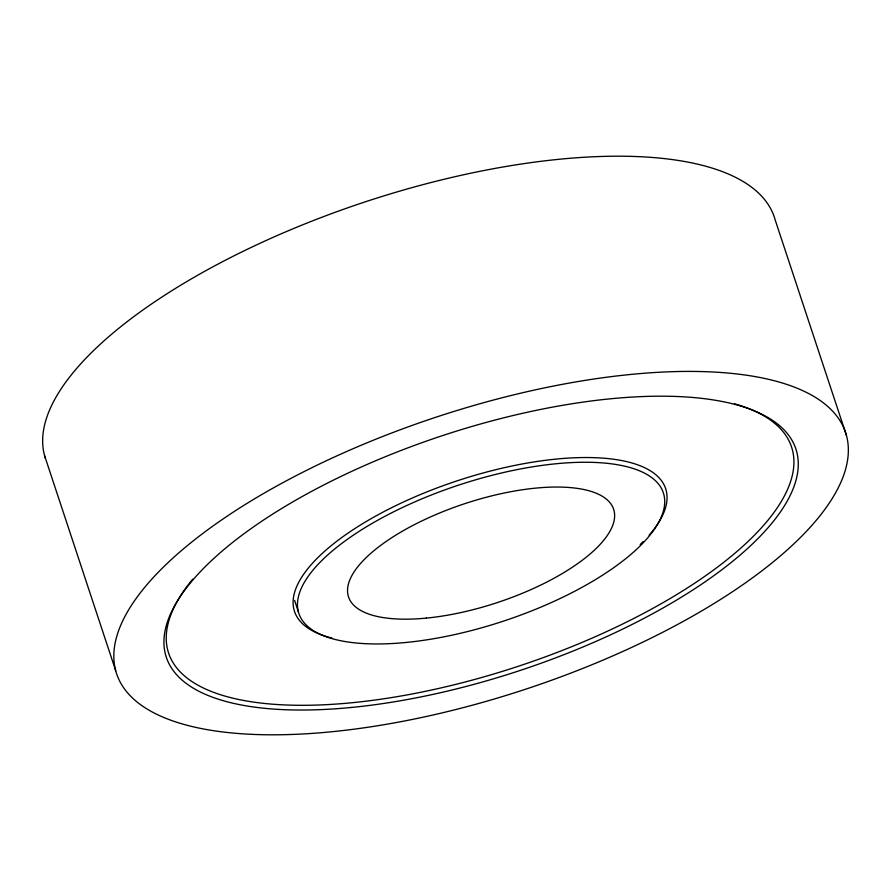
<?xml version="1.0" encoding="UTF-8"?>
<svg xmlns="http://www.w3.org/2000/svg" width="891" height="891" viewBox="0 0 891 891"><rect width="100%" height="100%" fill="white"/><g stroke="black" fill="none" stroke-linecap="round" stroke-linejoin="round"><path stroke-width="1.34" d="M846.45 435.432A383.921 143.195 -18.3 0 0 266.086 492.044A383.921 143.195 -18.3 0 0 330.728 731.845A383.921 143.195 -18.3 0 0 846.45 435.432L775.27 220.222A383.921 143.195 -18.3 0 0 369.208 200.542A383.921 143.195 -18.3 0 0 45.307 458.108M294.598 600.411L298.407 611.95M44.55 455.568L115.73 670.778M734.518 403.79A328.077 122.368 -18.3 0 1 513.183 667.949A328.077 122.368 -18.3 0 1 192.734 579.161M331.975 638.079A195.452 72.895 -18.3 0 1 344.126 535.836A195.452 72.895 -18.3 0 1 585.532 457.529A195.452 72.895 -18.3 0 1 649.093 535.213M643.046 541.683A195.452 72.895 -18.3 0 1 640.183 544.479M351.232 707.476A331.563 123.671 -18.3 0 0 796.632 451.481A331.563 123.671 -18.3 0 0 295.411 500.374A331.563 123.671 -18.3 0 0 351.232 707.476M405.906 642.478A191.955 71.603 -18.3 0 0 663.773 494.271A191.955 71.603 -18.3 0 0 373.585 522.572A191.955 71.603 -18.3 0 0 405.906 642.478M426.41 618.098A139.609 52.068 -18.3 0 0 613.944 510.32A139.609 52.068 -18.3 0 0 402.91 530.902A139.609 52.068 -18.3 0 0 426.41 618.098"/></g></svg>
